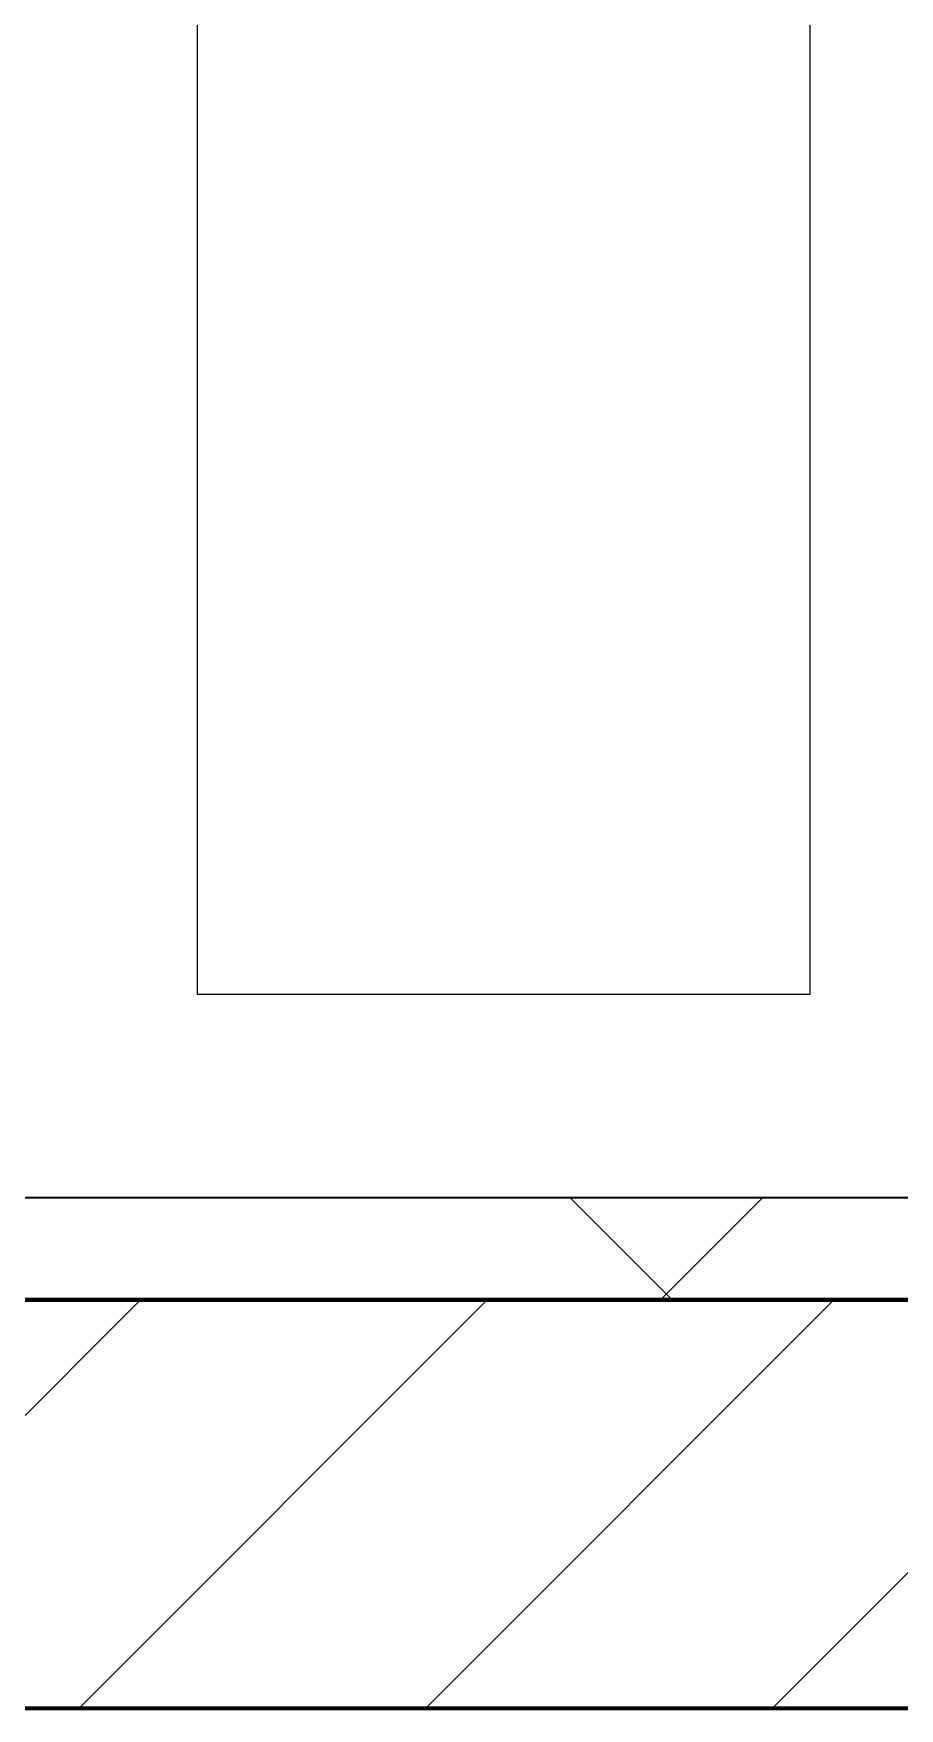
# Model space of a CAD drawing. Header units: millimetres. Extents: x -794334 to -714814, y -17806 to 22403.
# Drawn here: x -748711 to -748287, y -4021 to -3202 of the extents above; entities that cross this region are included whole.
import ezdxf
from ezdxf.xclip import XClip

# ---------------------------------------------------------------- set-up
doc = ezdxf.new("R2010")
doc.units = ezdxf.units.MM
doc.header["$XCLIPFRAME"] = 0
doc.layers.add('000 - WIPEOUT', color=250, linetype='Continuous')
doc.layers.add('A11_ALU.SOLID SHEET', color=2, linetype='Continuous')
for name, color, linetype, lineweight in [('A-GLAZ-CURT', 2, 'Continuous', 9), ('A-WALL', 5, 'Continuous', 35), ('A-WALL-FNSH', 2, 'Continuous', 35), ('A-WALL-PATT', 1, 'Continuous', 35), ('WALL-E', 2, 'Continuous', 35)]:
    doc.layers.add(name, color=color, linetype=linetype, lineweight=lineweight)

# ---------------------------------------------------------------- blocks, each defined once
blk = doc.blocks.new('PPLS-PP19_Custom Tile Pattern - Custom Tile Pattern-V167-4252-01 ENLARGED CONCOURSE LEVEL - REFLECTED CEILING PLAN - SHEET 3')
at = {"layer": 'A-GLAZ-CURT'}
for p, q in [((-300, 0), (300, 0)), ((300, 0), (-300, 0)), ((195.99, 0), (207.24, 0)), ((207.24, 0), (195.99, 0)), ((208.13, 0), (213.31, 0)), ((213.31, 0), (208.13, 0)), ((230.06, 0), (300, 0)), ((-300, -50), (300, -50)), ((300, -50), (-300, -50))]:
    blk.add_line(p, q, dxfattribs=at)
for points, knots in [([(94.4, 0), (94.4, 0), (94.64, 0), (99.11, 0), (108.97, 0), (120.79, 0), (139.94, 0), (163.31, 0), (185.23, 0), (193.62, 0), (194.69, 0), (194.79, 0)], [-2348.345796, -2348.345796, -2348.345796, -2348.345796, -2310.419338, -2233.599744, -2052.234781, -1843.028543, -1530.39897, -1095.004608, -529.74427, -295.064701, -265.121568, -265.121568, -265.121568, -265.121568]), ([(193.8, 0), (193.33, 0), (190.11, 0), (183.13, 0), (171, 0), (161.95, 0), (161.28, 0), (158.35, 0), (157.85, 0), (157.77, 0)], [-11665.349007, -11665.349007, -11665.349007, -11665.349007, -11565.880756, -11105.624034, -10839.086983, -10768.332124, -10666.779182, -10580.760289, -10550.278881, -10550.278881, -10550.278881, -10550.278881]), ([(300, 0), (286.53, 0), (254.22, 0), (207.11, 0), (177.41, 0), (159.34, 0), (158.33, 0), (158.3, 0)], [-285.253232, -285.253232, -285.253232, -285.253232, -244.693688, -187.987675, -143.776725, -129.632772, -123.352749, -123.352749, -123.352749, -123.352749]), ([(159.07, 0), (159.13, 0), (160.84, 0), (165.21, 0), (174.15, 0), (185.98, 0), (208.82, 0), (219.42, 0), (230.06, 0)], [-115.643202, -115.643202, -115.643202, -115.643202, -114.681583, -87.660824, -65.295536, -41.623857, -24.459831, 0, 0, 0, 0]), ([(162.75, 0), (165.4, 0), (170.91, 0), (172.61, 0), (172.61, 0)], [-111.264224, -111.264224, -111.264224, -111.264224, -56.742688, -19.085662, -19.085662, -19.085662, -19.085662]), ([(247.1, 0), (246.76, 0), (245.04, 0), (238.34, 0), (226.56, 0), (221.1, 0), (200.27, 0), (182.99, 0), (174.27, 0), (169.67, 0), (168.99, 0)], [-9649.085549, -9649.085549, -9649.085549, -9649.085549, -9581.591397, -9406.094246, -9221.510254, -9016.44624, -8717.832359, -8253.978395, -8152.463617, -8069.855175, -8069.855175, -8069.855175, -8069.855175]), ([(207.63, 0), (206.64, 0), (201.39, 0), (187.54, 0), (175.3, 0), (169.49, 0)], [-189.769456, -189.769456, -189.769456, -189.769456, -184.406837, -162.427601, -142.916156, -142.916156, -142.916156, -142.916156]), ([(171.51, 0), (176.48, 0), (193.23, 0), (201.41, 0), (205.96, 0), (208.11, 0)], [-7971.819559, -7971.819559, -7971.819559, -7971.819559, -7784.112253, -7606.717214, -7314.962478, -7314.962478, -7314.962478, -7314.962478]), ([(172.07, 0), (177.66, 0), (187.87, 0), (201.08, 0), (207.47, 0), (213.96, 0), (215.11, 0)], [-255.364076, -255.364076, -255.364076, -255.364076, -237.955587, -223.92608, -215.862851, -208.75215, -208.75215, -208.75215, -208.75215]), ([(215.22, 0), (214.62, 0), (211.86, 0), (209.55, 0), (208.11, 0)], [-203.825446, -203.825446, -203.825446, -203.825446, -198.527383, -190.643681, -190.643681, -190.643681, -190.643681]), ([(208.19, 0), (208.35, 0), (210.27, 0), (213.9, 0), (241.96, 0), (266.73, 0), (281.71, 0), (291.71, 0), (296.52, 0), (297.86, 0), (298.09, 0)], [-7311.684787, -7311.684787, -7311.684787, -7311.684787, -7289.299508, -7042.621073, -6582.165592, -6068.460911, -5766.029927, -5566.724884, -5280.360606, -5199.253518, -5199.253518, -5199.253518, -5199.253518]), ([(300, 0), (288.22, 0), (262, 0), (230.43, 0), (219.94, 0), (219.02, 0)], [-12528.858583, -12528.858583, -12528.858583, -12528.858583, -11905.454923, -11162.864862, -10856.732305, -10856.732305, -10856.732305, -10856.732305]), ([(219.9, 0), (220.86, 0), (227.84, 0), (242.06, 0), (246.54, 0), (246.96, 0)], [-10670.940496, -10670.940496, -10670.940496, -10670.940496, -10511.382485, -9925.173265, -9834.877357, -9834.877357, -9834.877357, -9834.877357]), ([(284.76, 0), (284.76, 0), (285.09, 0), (287.47, 0), (293.59, 0), (297.76, 0), (300, 0)], [-4110.630118, -4110.630118, -4110.630118, -4110.630118, -4053.389046, -3959.664717, -3862.421465, -3746.95702, -3746.95702, -3746.95702, -3746.95702]), ([(297.38, 0), (295.84, 0), (291.62, 0), (285.38, 0), (284.87, 0)], [-4803.172655, -4803.172655, -4803.172655, -4803.172655, -4358.271401, -4143.037883, -4143.037883, -4143.037883, -4143.037883])]:
    blk.add_open_spline(points, degree=3, knots=knots, dxfattribs=at)
for points in [[(168.74, 0), (168.74, 0), (169.81, 0), (171.51, 0)], [(195.11, 0), (194.91, 0), (194.44, 0), (193.8, 0)]]:
    blk.add_open_spline(points, degree=3, dxfattribs=at)
blk = doc.blocks.new('PPLS-PP19_Custom Tile Pattern - Custom Tile Pattern-V168-4252-01 ENLARGED CONCOURSE LEVEL - REFLECTED CEILING PLAN - SHEET 3')
at = {"layer": 'A-GLAZ-CURT'}
for p, q in [((-300, 0), (300, 0)), ((300, 0), (-300, 0)), ((-293.07, 0), (-275.75, 0)), ((-275.75, 0), (-293.07, 0)), ((-222.32, 0), (-205, 0)), ((-205, 0), (-222.32, 0)), ((-300, -50), (300, -50)), ((300, -50), (-300, -50))]:
    blk.add_line(p, q, dxfattribs=at)
at = {"layer": 'A-GLAZ-CURT', "flags": 128}
for points in [[(-300, 0), (-291.56, 0), (-283.3, 0), (-275.2, 0), (-267.26, 0), (-259.45, 0), (-251.77, 0), (-244.2, 0), (-236.74, 0), (-229.36, 0), (-222.06, 0), (-214.83, 0), (-207.71, 0), (-200.76, 0), (-194.02, 0), (-188.25, 0)], [(-125.17, 0), (-128.55, 0), (-134.16, 0), (-140.03, 0), (-145.5, 0), (-150.63, 0), (-155.53, 0), (-160.27, 0), (-164.95, 0), (-169.65, 0), (-174.47, 0), (-179.49, 0), (-184.81, 0), (-190.44, 0), (-196.37, 0), (-202.58, 0), (-209.04, 0), (-215.73, 0), (-222.63, 0), (-229.72, 0), (-236.97, 0), (-244.39, 0), (-251.96, 0), (-259.67, 0), (-267.51, 0), (-275.48, 0), (-283.55, 0), (-291.73, 0), (-300, 0)], [(-187.54, 0), (-181.38, 0), (-175.58, 0), (-170.25, 0), (-165.64, 0), (-162.01, 0), (-159.53, 0), (-157.46, 0), (-154.52, 0), (-149.42, 0), (-141.84, 0), (-132.81, 0), (-126.08, 0)]]:
    blk.add_lwpolyline(points, dxfattribs=at)
at = {"layer": 'A-GLAZ-CURT'}
for points, knots in [([(-300, 0), (-284.65, 0), (-236.57, 0), (-174.61, 0), (-135.05, 0), (-120.99, 0), (-120.36, 0)], [-5323.127839, -5323.127839, -5323.127839, -5323.127839, -4502.809032, -2700.551212, -1002.059161, -922.214651, -922.214651, -922.214651, -922.214651]), ([(-120.38, 0), (-125.03, 0), (-152.04, 0), (-202.69, 0), (-262.56, 0), (-294.48, 0), (-300, 0)], [-17572.354714, -17572.354714, -17572.354714, -17572.354714, -17136.203329, -15131.813646, -13729.592194, -13439.944408, -13439.944408, -13439.944408, -13439.944408]), ([(-137.88, 0), (-140.56, 0), (-147.66, 0), (-147.69, 0), (-158.72, 0), (-174.02, 0), (-185.59, 0), (-209.77, 0), (-232.01, 0), (-255.22, 0), (-262.59, 0), (-264.9, 0), (-265.4, 0)], [-3187.727384, -3187.727384, -3187.727384, -3187.727384, -2919.378265, -2477.344047, -2237.412286, -2029.680487, -1755.085331, -1400.429864, -858.079193, -543.655514, -208.940337, 0, 0, 0, 0]), ([(-255.81, 0), (-252.63, 0), (-241.03, 0), (-225.99, 0), (-213.1, 0), (-200.89, 0), (-193.09, 0), (-188.27, 0)], [-5645.734042, -5645.734042, -5645.734042, -5645.734042, -5413.335975, -5017.494783, -4832.723979, -4666.091899, -4385.868503, -4385.868503, -4385.868503, -4385.868503]), ([(-188.27, 0), (-191.32, 0), (-202.8, 0), (-216.65, 0), (-231.26, 0), (-233.46, 0), (-234, 0)], [-1584.822397, -1584.822397, -1584.822397, -1584.822397, -1422.553702, -978.033455, -846.069444, -682.911962, -682.911962, -682.911962, -682.911962]), ([(-233.49, 0), (-233.44, 0), (-232.38, 0), (-230.74, 0), (-225.3, 0), (-223.63, 0)], [-455.274641, -455.274641, -455.274641, -455.274641, -440.605512, -119.536984, 0, 0, 0, 0]), ([(-223.63, 0), (-219.39, 0), (-206.17, 0), (-188.58, 0), (-169.02, 0), (-152.12, 0), (-136.84, 0), (-127.33, 0), (-124.19, 0), (-123.43, 0), (-123.28, 0)], [-5463.295695, -5463.295695, -5463.295695, -5463.295695, -5161.076232, -4739.070012, -4465.409639, -4149.119819, -3839.893365, -3647.167523, -3488.92562, -3439.852845, -3439.852845, -3439.852845, -3439.852845]), ([(-187.88, 0), (-187.39, 0), (-180.91, 0), (-171.77, 0), (-158.7, 0), (-157.22, 0)], [-4378.324359, -4378.324359, -4378.324359, -4378.324359, -4349.945572, -4000.813434, -3840.635403, -3840.635403, -3840.635403, -3840.635403]), ([(-133.82, 0), (-135.51, 0), (-137.8, 0), (-149.31, 0), (-162.01, 0), (-174.84, 0), (-184.58, 0), (-187.78, 0)], [-2731.647847, -2731.647847, -2731.647847, -2731.647847, -2418.507304, -2308.929706, -2113.765672, -1763.376603, -1593.461244, -1593.461244, -1593.461244, -1593.461244]), ([(-152.35, 0), (-151.03, 0), (-147.71, 0), (-143.57, 0), (-138.62, 0)], [-3494.978217, -3494.978217, -3494.978217, -3494.978217, -3371.022232, -3227.460399, -3227.460399, -3227.460399, -3227.460399]), ([(-118.78, 0), (-121.86, 0), (-126.28, 0), (-136.96, 0), (-147.46, 0), (-150.03, 0), (-150.57, 0)], [-5938.474035, -5938.474035, -5938.474035, -5938.474035, -5700.061948, -5508.838257, -5298.784692, -5196.16478, -5196.16478, -5196.16478, -5196.16478]), ([(-150.34, 0), (-150.07, 0), (-147.75, 0), (-142.6, 0), (-127.26, 0), (-107.3, 0), (-90.42, 0), (-75.26, 0), (-68.41, 0), (-65.12, 0), (-63.63, 0)], [-4948.728362, -4948.728362, -4948.728362, -4948.728362, -4883.323924, -4440.880425, -4054.690705, -3793.097032, -3402.597032, -3144.956779, -3050.982048, -2969.237017, -2969.237017, -2969.237017, -2969.237017]), ([(-26.75, 0), (-27.82, 0), (-36.18, 0), (-53.55, 0), (-78.2, 0), (-110.94, 0), (-130.52, 0), (-147.74, 0), (-149.07, 0)], [-8718.362214, -8718.362214, -8718.362214, -8718.362214, -8532.293389, -8073.216054, -7508.296369, -7004.680444, -6449.282163, -6277.220794, -6277.220794, -6277.220794, -6277.220794]), ([(-148.23, 0), (-146.94, 0), (-140.15, 0), (-137.28, 0), (-133.93, 0), (-128.78, 0), (-126.5, 0)], [-6162.058746, -6162.058746, -6162.058746, -6162.058746, -6017.569127, -5560.701257, -5364.112219, -5231.017328, -5231.017328, -5231.017328, -5231.017328]), ([(-120.72, 0), (-122.73, 0), (-128.63, 0), (-139.03, 0), (-146.11, 0), (-146.95, 0)], [-1050.856125, -1050.856125, -1050.856125, -1050.856125, -945.742622, -741.901385, -489.130243, -489.130243, -489.130243, -489.130243]), ([(-146.69, 0), (-146.59, 0), (-145.49, 0), (-135.69, 0), (-128.29, 0), (-125.15, 0)], [-420.34245, -420.34245, -420.34245, -420.34245, -406.956646, -290.263673, 0, 0, 0, 0]), ([(-127.41, 0), (-131.63, 0), (-133.16, 0), (-134.09, 0), (-134.15, 0)], [-8540.990293, -8540.990293, -8540.990293, -8540.990293, -8266.114998, -8246.473386, -8246.473386, -8246.473386, -8246.473386]), ([(-134.15, 0), (-133.32, 0), (-130.63, 0), (-124.4, 0), (-120.41, 0)], [-7657.439573, -7657.439573, -7657.439573, -7657.439573, -7293.749979, -6928.339549, -6928.339549, -6928.339549, -6928.339549]), ([(-120.16, 0), (-120.16, 0), (-120.29, 0), (-121.3, 0), (-129.25, 0), (-133.82, 0)], [-2924.616515, -2924.616515, -2924.616515, -2924.616515, -2920.575025, -2840.280255, -2731.647847, -2731.647847, -2731.647847, -2731.647847]), ([(-113.43, 0), (-113.44, 0), (-113.96, 0), (-119.73, 0), (-125.43, 0), (-127.03, 0), (-127.41, 0)], [-328.499627, -328.499627, -328.499627, -328.499627, -282.672656, -98.539552, -24.539552, 0, 0, 0, 0]), ([(-125.15, 0), (-124.93, 0), (-123.71, 0), (-122.03, 0), (-120.46, 0)], [-3362.7396, -3362.7396, -3362.7396, -3362.7396, -3342.215224, -3243.757293, -3243.757293, -3243.757293, -3243.757293]), ([(-122.08, 0), (-122.01, 0), (-121.69, 0), (-121.2, 0), (-120.88, 0)], [-3136.336417, -3136.336417, -3136.336417, -3136.336417, -3110.304437, -3035.164275, -3035.164275, -3035.164275, -3035.164275]), ([(-86.16, 0), (-91.37, 0), (-102.21, 0), (-114.3, 0), (-120.39, 0)], [-1681.3698, -1681.3698, -1681.3698, -1681.3698, -1374.161226, -1056.524124, -1056.524124, -1056.524124, -1056.524124]), ([(-120.17, 0), (-119.27, 0), (-111.37, 0), (-92.04, 0), (-74.02, 0), (-62.74, 0), (-60.36, 0), (-59.97, 0)], [-6921.147306, -6921.147306, -6921.147306, -6921.147306, -6839.55839, -6236.997189, -5713.340575, -5140.470607, -5006.787413, -5006.787413, -5006.787413, -5006.787413]), ([(-119.65, 0), (-117.51, 0), (-106.47, 0), (-86.68, 0), (-63.44, 0), (-54.4, 0), (-48.53, 0), (-30.79, 0), (-18.03, 0), (8.61, 0), (15.02, 0), (22.91, 0), (31, 0), (39.04, 0), (51.19, 0), (58.74, 0), (61.34, 0), (61.45, 0)], [-5106.469297, -5106.469297, -5106.469297, -5106.469297, -4994.692869, -4542.524482, -4008.285538, -3689.699207, -3546.54457, -3315.260113, -2864.387349, -2439.246196, -2084.094819, -1956.422387, -1818.904206, -1645.594513, -1443.202566, -1228.752106, -1120.932285, -1120.932285, -1120.932285, -1120.932285]), ([(-119.54, 0), (-116.22, 0), (-109.5, 0), (-99.5, 0), (-91.46, 0)], [-887.187973, -887.187973, -887.187973, -887.187973, -460.363443, 0, 0, 0, 0]), ([(-119.41, 0), (-116.92, 0), (-110.72, 0), (-98.9, 0), (-85.29, 0), (-71.67, 0), (-65.93, 0), (-65.07, 0)], [-3222.62545, -3222.62545, -3222.62545, -3222.62545, -3074.362186, -2902.289527, -2605.247022, -2322.099534, -2241.8264, -2241.8264, -2241.8264, -2241.8264]), ([(-72.93, 0), (-75.51, 0), (-88.21, 0), (-105.27, 0), (-119.35, 0)], [-19442.345229, -19442.345229, -19442.345229, -19442.345229, -18935.241197, -17604.717929, -17604.717929, -17604.717929, -17604.717929]), ([(-53.14, 0), (-55.57, 0), (-63.54, 0), (-81.23, 0), (-99.51, 0), (-114.02, 0), (-117.28, 0), (-118.78, 0)], [-1237.182091, -1237.182091, -1237.182091, -1237.182091, -1060.00838, -740.068933, -229.489605, -116.330425, 0, 0, 0, 0]), ([(-117.74, 0), (-117.19, 0), (-114.78, 0), (-113.43, 0), (-113.43, 0)], [-821.249067, -821.249067, -821.249067, -821.249067, -394.672656, -330.879064, -330.879064, -330.879064, -330.879064]), ([(-52.51, 0), (-54.97, 0), (-64.18, 0), (-85.2, 0), (-107.61, 0), (-116.56, 0), (-117.56, 0)], [-3120.05017, -3120.05017, -3120.05017, -3120.05017, -2842.901703, -2193.204658, -1433.981041, -985.49888, -985.49888, -985.49888, -985.49888]), ([(-115.82, 0), (-114.96, 0), (-110.41, 0), (-96.78, 0), (-71.33, 0), (-42.53, 0), (-12.78, 0), (4.23, 0), (9.64, 0), (10.14, 0), (10.18, 0)], [-5724.064692, -5724.064692, -5724.064692, -5724.064692, -5430.283136, -5103.229623, -4799.173296, -4065.652676, -3589.737505, -3285.047089, -3066.359526, -3044.715262, -3044.715262, -3044.715262, -3044.715262]), ([(-52.49, 0), (-54.2, 0), (-60.69, 0), (-75.59, 0), (-94, 0), (-112.01, 0), (-114.94, 0), (-115.63, 0)], [-1562.089126, -1562.089126, -1562.089126, -1562.089126, -1466.981642, -1208.454564, -789.402658, -501.969187, -243.577221, -243.577221, -243.577221, -243.577221]), ([(-91.46, 0), (-90.09, 0), (-84.7, 0), (-77.43, 0), (-72.73, 0), (-72.64, 0), (-72.64, 0)], [-19832.387487, -19832.387487, -19832.387487, -19832.387487, -19753.885894, -19541.04734, -19478.625389, -19471.062469, -19471.062469, -19471.062469, -19471.062469]), ([(-63.96, 0), (-64.13, 0), (-72.5, 0), (-80.63, 0), (-86.16, 0)], [-2171.769325, -2171.769325, -2171.769325, -2171.769325, -2007.031671, -1681.3698, -1681.3698, -1681.3698, -1681.3698]), ([(-53.17, 0), (-54.89, 0), (-59.6, 0), (-71.66, 0), (-77.83, 0), (-82.66, 0), (-83.28, 0), (-83.28, 0)], [-2251.800508, -2251.800508, -2251.800508, -2251.800508, -2161.752162, -2006.592567, -1646.621388, -1424.436217, -1393.971743, -1393.971743, -1393.971743, -1393.971743]), ([(-83.28, 0), (-83.28, 0), (-82.91, 0), (-76.14, 0), (-65.05, 0), (-56.96, 0), (-52.5, 0)], [-1393.4169, -1393.4169, -1393.4169, -1393.4169, -1353.722004, -1274.333717, -1073.56893, -762.358727, -762.358727, -762.358727, -762.358727]), ([(-66.39, 0), (-66.39, 0), (-63.63, 0), (-53.63, 0), (-34.42, 0), (-29.82, 0), (-29.19, 0)], [-2493.31794, -2493.31794, -2493.31794, -2493.31794, -2315.303971, -1809.437387, -963.711516, -666.19313, -666.19313, -666.19313, -666.19313]), ([(31.18, 0), (25.97, 0), (11.99, 0), (-16.92, 0), (-47.42, 0), (-65.77, 0), (-66.37, 0), (-66.38, 0)], [-4496.803627, -4496.803627, -4496.803627, -4496.803627, -4222.080604, -3745.412743, -2981.410125, -2542.574734, -2498.224237, -2498.224237, -2498.224237, -2498.224237]), ([(-63.63, 0), (-61.49, 0), (-57.39, 0), (-54.49, 0), (-45.2, 0), (-40.79, 0), (-40.46, 0), (-40.44, 0)], [-2969.237017, -2969.237017, -2969.237017, -2969.237017, -2851.217951, -2734.127174, -2474.780881, -2410.990208, -2350.645972, -2350.645972, -2350.645972, -2350.645972]), ([(-58.83, 0), (-58.37, 0), (-57.29, 0), (-54.23, 0), (-46.33, 0), (-42.62, 0), (-41.76, 0)], [-4859.52896, -4859.52896, -4859.52896, -4859.52896, -4680.891996, -4469.85053, -4321.566175, -4270.495146, -4270.495146, -4270.495146, -4270.495146]), ([(-29.03, 0), (-33.97, 0), (-41.83, 0), (-49.65, 0), (-52.51, 0)], [-2680.714891, -2680.714891, -2680.714891, -2680.714891, -2413.671296, -2263.425631, -2263.425631, -2263.425631, -2263.425631]), ([(-36.62, 0), (-36.62, 0), (-40.35, 0), (-43.42, 0), (-48.79, 0), (-52.49, 0)], [-4069.478503, -4069.478503, -4069.478503, -4069.478503, -3858.647035, -3538.256648, -3120.746453, -3120.746453, -3120.746453, -3120.746453]), ([(-36.33, 0), (-36.43, 0), (-37.27, 0), (-45.02, 0), (-45.84, 0), (-50.44, 0), (-52.42, 0)], [-1855.773136, -1855.773136, -1855.773136, -1855.773136, -1810.870157, -1672.078046, -1405.135169, -1255.075813, -1255.075813, -1255.075813, -1255.075813]), ([(-51.99, 0), (-50.59, 0), (-44.34, 0), (-36.49, 0), (-33.57, 0), (-29.94, 0), (-28.57, 0)], [-750.600169, -750.600169, -750.600169, -750.600169, -651.549973, -296.515819, -83.513472, 0, 0, 0, 0]), ([(-51.83, 0), (-51.83, 0), (-51.78, 0), (-47.4, 0), (-46.01, 0), (-40.22, 0), (-36.78, 0)], [-632.814994, -632.814994, -632.814994, -632.814994, -627.965721, -508.377888, -260.442412, 0, 0, 0, 0]), ([(15.14, 0), (14.99, 0), (9.51, 0), (-2.9, 0), (-20.62, 0), (-32.81, 0), (-44.85, 0), (-51.43, 0), (-51.79, 0)], [-1934.732642, -1934.732642, -1934.732642, -1934.732642, -1925.670641, -1617.263037, -1290.787923, -1039.307308, -819.71621, -644.910881, -644.910881, -644.910881, -644.910881]), ([(9.32, 0), (9.08, 0), (7.65, 0), (2.57, 0), (-12.23, 0), (-25.64, 0), (-38.41, 0), (-47.63, 0), (-51.36, 0)], [-2922.926651, -2922.926651, -2922.926651, -2922.926651, -2882.788014, -2720.818881, -2518.50168, -2125.455881, -1792.521578, -1583.251936, -1583.251936, -1583.251936, -1583.251936]), ([(-41.76, 0), (-39.9, 0), (-37.72, 0), (-36.92, 0), (-36.77, 0)], [-4270.495146, -4270.495146, -4270.495146, -4270.495146, -4161.040818, -4106.245333, -4106.245333, -4106.245333, -4106.245333]), ([(-36.78, 0), (-32.43, 0), (-19.22, 0), (-1.33, 0), (11.7, 0), (15.1, 0)], [-6191.144455, -6191.144455, -6191.144455, -6191.144455, -5862.463379, -5340.621928, -5159.287046, -5159.287046, -5159.287046, -5159.287046]), ([(-36.29, 0), (-36.29, 0), (-34.66, 0), (-28.88, 0), (-26.95, 0), (-26.54, 0)], [-9150.272121, -9150.272121, -9150.272121, -9150.272121, -9057.163041, -8919.836787, -8834.607043, -8834.607043, -8834.607043, -8834.607043]), ([(30.82, 0), (29.27, 0), (20.14, 0), (3.54, 0), (-16.58, 0), (-34.76, 0), (-36.04, 0)], [-10462.034656, -10462.034656, -10462.034656, -10462.034656, -10363.088938, -9884.23066, -9424.652049, -9182.880979, -9182.880979, -9182.880979, -9182.880979]), ([(-33.34, 0), (-33.34, 0), (-32.93, 0), (-31.16, 0), (-30.52, 0)], [-2415.024266, -2415.024266, -2415.024266, -2415.024266, -2357.633367, -2323.618664, -2323.618664, -2323.618664, -2323.618664]), ([(15.36, 0), (10.67, 0), (-0.94, 0), (-17.84, 0), (-30.57, 0), (-31.82, 0), (-32, 0)], [-3580.136812, -3580.136812, -3580.136812, -3580.136812, -3333.063701, -2994.501669, -2698.150104, -2614.070998, -2614.070998, -2614.070998, -2614.070998]), ([(-30.76, 0), (-30.73, 0), (-29.99, 0), (-23.47, 0), (-15.75, 0), (-15.19, 0)], [-54176.191683, -54176.191683, -54176.191683, -54176.191683, -54157.274271, -53749.15266, -53717.791567, -53717.791567, -53717.791567, -53717.791567]), ([(-30.52, 0), (-27.11, 0), (-17.83, 0), (5.99, 0), (22.06, 0), (37.44, 0), (45.92, 0), (57.76, 0), (64.47, 0), (72.74, 0), (75.22, 0), (76.03, 0), (76.21, 0)], [-2323.618664, -2323.618664, -2323.618664, -2323.618664, -2142.497158, -1716.209403, -1206.526904, -1089.329421, -901.315459, -753.071572, -495.328968, -421.953223, -334.951786, -290.452333, -290.452333, -290.452333, -290.452333]), ([(-13, 0), (-14.35, 0), (-17.68, 0), (-25.97, 0), (-29.52, 0), (-30.21, 0)], [-55207.591944, -55207.591944, -55207.591944, -55207.591944, -54789.006179, -54461.685999, -54290.791712, -54290.791712, -54290.791712, -54290.791712]), ([(8.33, 0), (8.19, 0), (7.18, 0), (0.32, 0), (-13.89, 0), (-24.92, 0), (-29.03, 0)], [-3574.286521, -3574.286521, -3574.286521, -3574.286521, -3526.962355, -3285.499107, -2903.012179, -2680.714891, -2680.714891, -2680.714891, -2680.714891]), ([(-28.98, 0), (-28.66, 0), (-27.39, 0), (-24.45, 0), (-22.56, 0)], [-166.548282, -166.548282, -166.548282, -166.548282, -102.06493, 0, 0, 0, 0]), ([(-28.57, 0), (-26.93, 0), (-20.29, 0), (-11.45, 0), (2.08, 0), (10.8, 0), (14.92, 0), (15.36, 0)], [-5361.429781, -5361.429781, -5361.429781, -5361.429781, -5261.36855, -5050.479954, -4785.90057, -4596.498881, -4573.96739, -4573.96739, -4573.96739, -4573.96739]), ([(-22.56, 0), (-20.27, 0), (-17.03, 0), (-11.36, 0), (-7.66, 0), (-6.6, 0), (-6.44, 0)], [-56468.192263, -56468.192263, -56468.192263, -56468.192263, -56344.022017, -56303.229861, -56166.290093, -56124.392176, -56124.392176, -56124.392176, -56124.392176]), ([(-15.19, 0), (-13.07, 0), (-0.75, 0), (12.03, 0), (15.36, 0)], [-461.142613, -461.142613, -461.142613, -461.142613, -429.606584, -418.634721, -418.634721, -418.634721, -418.634721]), ([(-6.54, 0), (-6.73, 0), (-7.2, 0), (-7.6, 0), (-7.79, 0)], [-56009.792147, -56009.792147, -56009.792147, -56009.792147, -55949.290093, -55895.192118, -55895.192118, -55895.192118, -55895.192118])]:
    blk.add_open_spline(points, degree=3, knots=knots, dxfattribs=at)
for points in [[(-258.6, 0), (-258.2, 0), (-257.76, 0), (-257.3, 0)], [(-126.5, 0), (-124.59, 0), (-122.53, 0), (-120.42, 0)], [(-39.84, 0), (-39.08, 0), (-38.11, 0), (-37.36, 0)]]:
    blk.add_open_spline(points, degree=3, dxfattribs=at)
blk = doc.blocks.new('*U1029')
at = {"layer": 'A-GLAZ-CURT'}
for name, p in [('PPLS-PP19_Custom Tile Pattern - Custom Tile Pattern-V167-4252-01 ENLARGED CONCOURSE LEVEL - REFLECTED CEILING PLAN - SHEET 3', (30002.37, -7350)), ('PPLS-PP19_Custom Tile Pattern - Custom Tile Pattern-V168-4252-01 ENLARGED CONCOURSE LEVEL - REFLECTED CEILING PLAN - SHEET 3', (30602.37, -7350))]:
    blk.add_blockref(name, p, dxfattribs=at)
blk = doc.blocks.new('*U1240')
at = {"color": 3}
blk.add_wipeout([(-437.5, -15450), (437.5, -15450), (437.5, -15750), (-437.5, -15750)], dxfattribs=at).dxf.layer = '000 - WIPEOUT'
at = {"layer": 'A11_ALU.SOLID SHEET', "color": 0, "linetype": 'ByBlock'}
blk.add_lwpolyline([(-437.5, -15750), (437.5, -15750), (437.5, -15450), (-437.5, -15450)], close=True, dxfattribs=at)
blk = doc.blocks.new('*U1630')
blk.add_lwpolyline([(22690, -750), (19166.45, -750), (19116.45, -700), (18966.44, -550), (-101025.39, -550), (-101025.39, -6704.96), (-96300, -6704.96), (-96300, -7350), (-94497.63, -7350), (17250, -7350), (17250, -6849.96), (18300, -6849.96), (22690, -6849.96)], close=True)
at = {"layer": 'A11_ALU.SOLID SHEET', "color": 0, "linetype": 'ByBlock', "rotation": 90}
blk.add_blockref('*U1240', (-19400, -6813), dxfattribs=at)

msp = doc.modelspace()

# ---------------------------------------------------------------- block references
at = {"layer": 'A11_ALU.SOLID SHEET'}
ref = msp.add_blockref('*U1630', (-744681.24, 3579.02), dxfattribs=at)
XClip(ref).set_block_clipping_path([(-45802.4668593339, -9620.0029952967), (23702.8690583039, 10334.9999958097)])

# ---------------------------------------------------------------- next in the draw order: hatches: boundary and pattern name
at = {"layer": 'A-WALL-PATT', "lineweight": 9}
h = msp.add_hatch(dxfattribs=at)
h.set_pattern_fill('FP_5', color=256, style=0, pattern_type=2)
h.set_pattern_definition([(45, (0, 0), (-212.13203, 212.13203), []), (135, (0, 0), (-212.13203, -212.13203), [])])
h.paths.add_polyline_path([(-727630.24, -3820.98), (-727382.37, -3820.98), (-727382.37, -3770.98), (-790483.7, -3770.98), (-790483.7, -3820.98), (-727766, -3820.98)])
h = msp.add_hatch(dxfattribs=at)
h.set_pattern_fill('FP_2', color=256, style=0, pattern_type=2)
h.set_pattern_definition([(45, (0, 0), (-84.852814, 84.852814), [])])
h.paths.add_polyline_path([(-727382.37, -4020.98), (-727382.37, -3820.98), (-790483.7, -3820.98), (-790483.7, -4020.98), (-727494.49, -4020.98)])

# ---------------------------------------------------------------- next in the draw order: linework, layer by layer
at = {"layer": 'A-WALL', "color": 7, "lineweight": 70}
for p, q in [((-749180, -3820.98), (-747980, -3820.98)), ((-747980, -3820.98), (-749180, -3820.98)), ((-747980, -4020.98), (-749180, -4020.98))]:
    msp.add_line(p, q, dxfattribs=at)
at = {"layer": 'A-WALL-FNSH', "color": 250}
msp.add_line((-749180, -3770.98), (-747980, -3770.98), dxfattribs=at)
at = {"layer": 'WALL-E'}
for p, q in [((-727382.37, -4020.98), (-790483.7, -4020.98)), ((-790483.7, -4020.98), (-727382.37, -4020.98))]:
    msp.add_line(p, q, dxfattribs=at)

# ---------------------------------------------------------------- next in the draw order: block references
msp.add_blockref('*U1029', (-778882.37, 3579.02))

doc.saveas('drawing.dxf')
